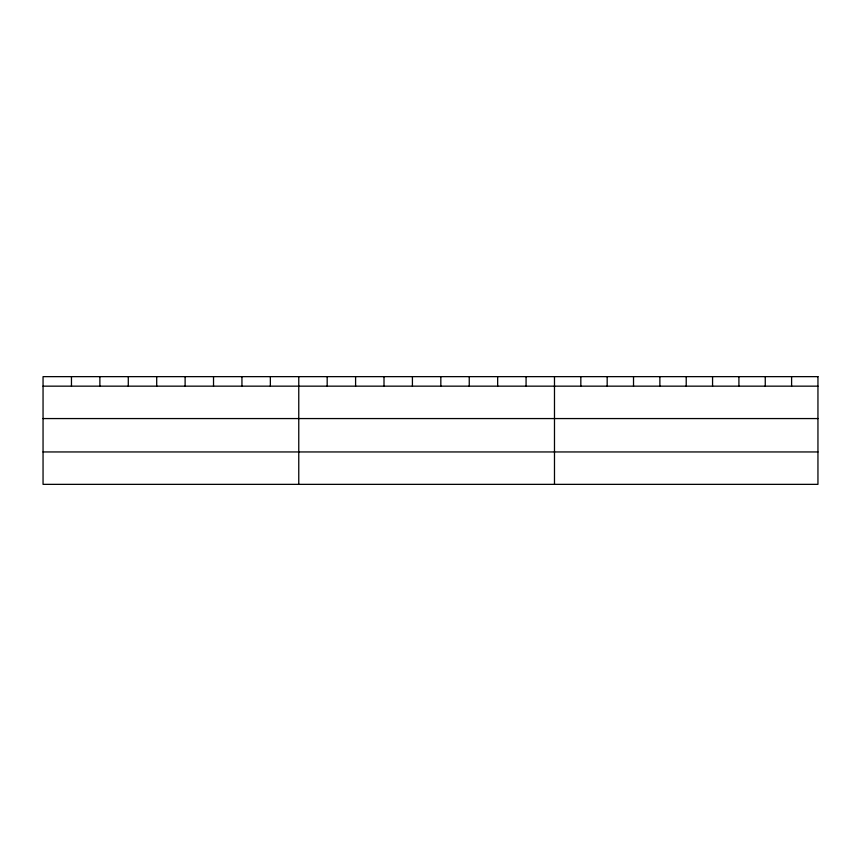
<?xml version="1.0" encoding="UTF-8"?>
<svg xmlns="http://www.w3.org/2000/svg" width="861" height="861" viewBox="0 0 861 861"><rect width="100%" height="100%" fill="white"/><g stroke="black" fill="none" stroke-linecap="round" stroke-linejoin="round"><path stroke-width="1.29" d="M43.05 386.159L817.95 386.159M43.05 418.564L817.95 418.564M43.05 451.95L817.95 451.95M791.603 376.644L791.603 386.159M765.257 376.644L765.257 386.159M738.91 376.644L738.91 386.159M712.564 376.644L712.564 386.159M686.217 376.644L686.217 386.159M659.87 376.644L659.87 386.159M633.524 376.644L633.524 386.159M607.177 376.644L607.177 386.159M580.831 376.644L580.831 386.159M554.484 376.644L554.484 484.356M526.071 376.644L526.071 386.159M497.658 376.644L497.658 386.159M469.245 376.644L469.245 386.159M440.832 376.644L440.832 386.159M412.419 376.644L412.419 386.159M384.006 376.644L384.006 386.159M355.593 376.644L355.593 386.159M327.18 376.644L327.18 386.159M298.767 376.644L298.767 484.356M270.354 376.644L270.354 386.159M241.941 376.644L241.941 386.159M213.528 376.644L213.528 386.159M185.115 376.644L185.115 386.159M156.702 376.644L156.702 386.159M128.289 376.644L128.289 386.159M99.876 376.644L99.876 386.159M71.463 376.644L71.463 386.159M817.95 376.644L43.05 376.644L43.05 484.356L817.95 484.356L817.95 376.644"/></g></svg>
